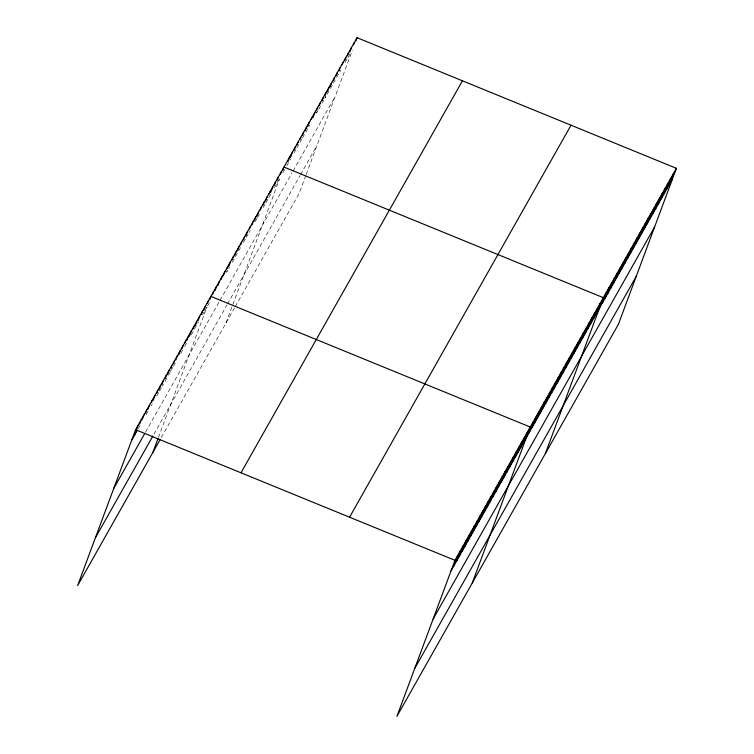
<?xml version="1.0" encoding="UTF-8"?>
<svg xmlns="http://www.w3.org/2000/svg" width="754" height="754" viewBox="0 0 754 754"><rect width="100%" height="100%" fill="white"/><g stroke="black" fill="none" stroke-linecap="round" stroke-linejoin="round"><path stroke-width="0.57" stroke-dasharray="3.77 2.83" d="M171.855 368.075L170.658 371.279L172.892 367.33M158.434 437.49L206.916 307.114L205.239 310.073M227.388 270.149L226.596 272.279L229.405 267.312M225.964 323.042L279.602 178.821M317.33 110.932L316.539 113.072L320.469 106.107M325.766 96.003L324.974 98.143L332.278 85.211M305.785 175.569L299.046 193.684L235.521 306.124M306.181 174.504L352.288 50.518M138.312 428.545L139.99 425.586M146.125 414.719L148.35 410.77M151.139 405.841L152.261 403.861M156.719 395.963L158.953 392.014M159.509 391.024L161.742 387.075M162.298 386.095L163.411 384.116M165.088 381.156L167.313 377.207M168.434 375.228L170.102 372.269M173.448 366.35L175.682 362.401M180.706 353.513L183.495 348.574M184.607 346.604L187.397 341.666M191.299 334.757L198.547 321.92M202.458 315.012L204.127 312.043M207.482 306.115L209.725 302.137M232.213 262.335L240.649 247.406M243.457 242.43L245.71 238.453M246.266 237.453L248.518 233.476M249.074 232.477L250.205 230.488M255.267 221.535L256.944 218.547M257.51 217.557L259.762 213.571M263.137 207.604L265.38 203.627M265.945 202.628L268.188 198.651M268.754 197.652L271.006 193.674M274.381 187.699L276.624 183.722M277.189 182.722L279.432 178.745M282.807 172.779L285.059 168.792M286.746 165.814L290.676 158.849M294.051 152.873L296.303 148.896M296.859 147.897L301.92 138.943M302.486 137.944L309.79 125.013M322.156 103.119L323.843 100.131M333.4 83.223L340.714 70.282M345.209 62.318L347.462 58.341M348.018 57.351L350.271 53.364M145.579 432.061L219.442 301.327M220.008 300.328L291.958 172.958M293.089 170.97L335.247 96.333M153.986 434.078L226.935 304.946M227.491 303.956L300.007 175.588M300.573 174.598L316.878 145.739M161.318 437.48L234.4 308.113"/><path stroke-width="1.13" d="M676.413 168.321L454.954 560.316L396.943 716.3L618.403 324.305L676.413 168.321L357.057 37.7L135.597 429.695L77.587 585.679L160.187 439.469M134.41 435.454L138.387 424.766M139.584 424.106L141.177 419.827M142.374 419.167L143.967 414.888M145.56 413.164L146.747 409.95M147.954 409.29L149.537 405.021M151.535 402.221L152.327 400.082M153.128 400.487L155.117 395.143M156.709 393.418L157.906 390.204M159.103 389.545L160.696 385.275M161.893 384.615L163.486 380.336M165.079 378.612L166.276 375.398M167.473 374.738L169.066 370.468M171.054 367.669L171.846 365.53M173.448 363.796L174.636 360.591M175.833 359.931L177.426 355.652M178.623 354.993L180.215 350.723M181.808 348.989L183.005 345.784M184.994 342.985L185.795 340.846M186.992 340.186L188.585 335.907M189.386 336.322L191.375 330.978M192.967 329.244L194.164 326.039M195.361 325.379L196.945 321.1M198.151 320.441L199.735 316.162M201.337 314.437L202.524 311.232M203.721 310.573L205.314 306.294M207.312 303.494L208.104 301.355M152.883 452.4L158.038 438.555M209.697 299.63L210.894 296.416L530.25 427.037L472.24 583.021M212.515 294.654L213.702 291.44M214.928 290.742L216.511 286.473M217.736 285.766L219.329 281.496M220.941 279.725L222.138 276.52M223.354 275.823L224.946 271.544M226.963 268.707L227.755 266.567M228.585 266.935L230.168 262.665M232.185 259.828L233.382 256.614M234.598 255.917L236.19 251.638M237.406 250.941L238.999 246.662M240.62 244.899L241.808 241.695M243.429 239.923L244.626 236.718M245.842 236.021L247.435 231.742M249.451 228.905L250.243 226.766M251.864 224.994L253.052 221.789M254.277 221.092L255.87 216.813M257.086 216.115L258.679 211.836M260.29 210.074L261.487 206.86M263.108 205.097L264.296 201.883M265.521 201.186L267.104 196.917M269.121 194.08L269.923 191.94M270.743 192.308L272.731 186.964M274.352 185.192L275.54 181.987M277.161 180.215L278.349 177.011M280.365 174.174L281.167 172.035M282.778 170.263L283.975 167.058L603.332 297.679L545.321 453.663M288.009 161.384L289.593 157.105M290.422 157.482L292.411 152.129M294.022 150.366L295.219 147.162M296.831 145.39L298.028 142.186M300.045 139.349L300.837 137.209M302.458 135.437L303.645 132.233M305.266 130.461L306.463 127.256M307.679 126.559L309.272 122.28M311.289 119.443L312.081 117.304M312.901 117.681L314.889 112.327M316.51 110.565L317.707 107.351M319.319 105.588L320.516 102.384M322.137 100.612L323.325 97.407M324.946 95.635L326.133 92.431M327.359 91.734L328.951 87.455M330.167 86.757L331.76 82.478M333.372 80.706L334.569 77.502M336.19 75.739L337.377 72.525M338.998 70.763L340.186 67.549M342.203 64.712L343.004 62.573M344.616 60.81L345.813 57.606M347.434 55.834L348.621 52.629M349.847 51.932L351.43 47.653M353.447 44.816L354.248 42.676M355.86 40.904L357.057 37.7M453.767 566.075L457.744 555.378M456.556 561.136L460.534 550.448M459.346 556.198L463.324 545.51M462.136 551.268L466.113 540.571M464.926 546.33L468.894 535.632M467.706 541.391L471.684 530.703M470.496 536.452L474.473 525.764M473.286 531.523L477.263 520.826M476.076 526.584L480.053 515.887M478.865 521.645L482.843 510.958M481.655 516.707L485.633 506.019M484.445 511.777L488.422 501.08M487.235 506.839L491.212 496.141M490.025 501.9L493.993 491.212M492.805 496.961L496.782 486.273M495.595 492.032L499.572 481.335M498.385 487.093L502.362 476.396M501.174 482.155L505.152 471.467M503.964 477.216L507.942 466.528M506.754 472.287L510.731 461.589M509.544 467.348L513.521 456.66M512.334 462.409L516.311 451.721M515.123 457.471L519.091 446.783M517.904 452.541L521.881 441.844M520.694 447.603L524.671 436.915M523.483 442.664L527.461 431.976M529.082 432.758L533.059 422.061M531.9 427.782L535.868 417.085M534.709 422.806L538.686 412.108M537.517 417.829L541.495 407.132M540.326 412.853L544.303 402.165M543.134 407.876L547.112 397.188M545.953 402.9L549.93 392.212M548.761 397.923L552.739 387.236M551.57 392.947L555.547 382.259M554.379 387.98L558.356 377.283M557.197 383.004L561.164 372.306M560.005 378.027L563.983 367.33M562.814 373.051L566.791 362.354M565.623 368.075L569.6 357.387M568.441 363.098L572.409 352.41M571.249 358.122L575.227 347.434M574.058 353.145L578.035 342.457M576.867 348.169L580.844 337.481M579.675 343.202L583.653 332.505M582.493 338.226L586.471 327.528M585.302 333.249L589.279 322.552M588.111 328.273L592.088 317.575M590.919 323.296L594.897 312.608M593.737 318.32L597.705 307.632M596.546 313.344L600.523 302.656M602.163 303.391L606.141 292.703M604.981 298.414L608.949 287.726M607.79 293.447L611.767 282.75M610.599 288.471L614.576 277.774M613.407 283.495L617.385 272.797M616.216 278.518L620.193 267.83M619.034 273.542L623.011 262.854M621.843 268.565L625.82 257.877M624.651 263.589L628.629 252.901M627.46 258.613L631.437 247.925M630.278 253.636L634.246 242.948M633.087 248.669L637.064 237.972M635.895 243.693L639.873 232.995M638.704 238.716L642.681 228.019M641.522 233.74L645.49 223.052M644.331 228.764L648.308 218.076M647.139 223.787L651.117 213.099M649.948 218.811L653.925 208.123M652.757 213.834L656.734 203.146M655.575 208.858L659.552 198.17M658.383 203.891L662.361 193.194M661.192 198.915L665.169 188.217M664.001 193.938L667.978 183.241M666.819 188.962L670.787 178.264M669.627 183.985L673.605 173.297M131.62 440.393L137.2 430.515M113.788 488.338L144.466 434.04M95.419 537.734L152.864 436.048M240.988 472.805L462.447 80.801M349.564 517.216L571.023 125.211M450.977 571.014L672.436 179.009M433.145 618.959L654.604 226.954M414.775 668.355L636.235 276.35M135.597 429.695L454.954 560.316"/></g></svg>
